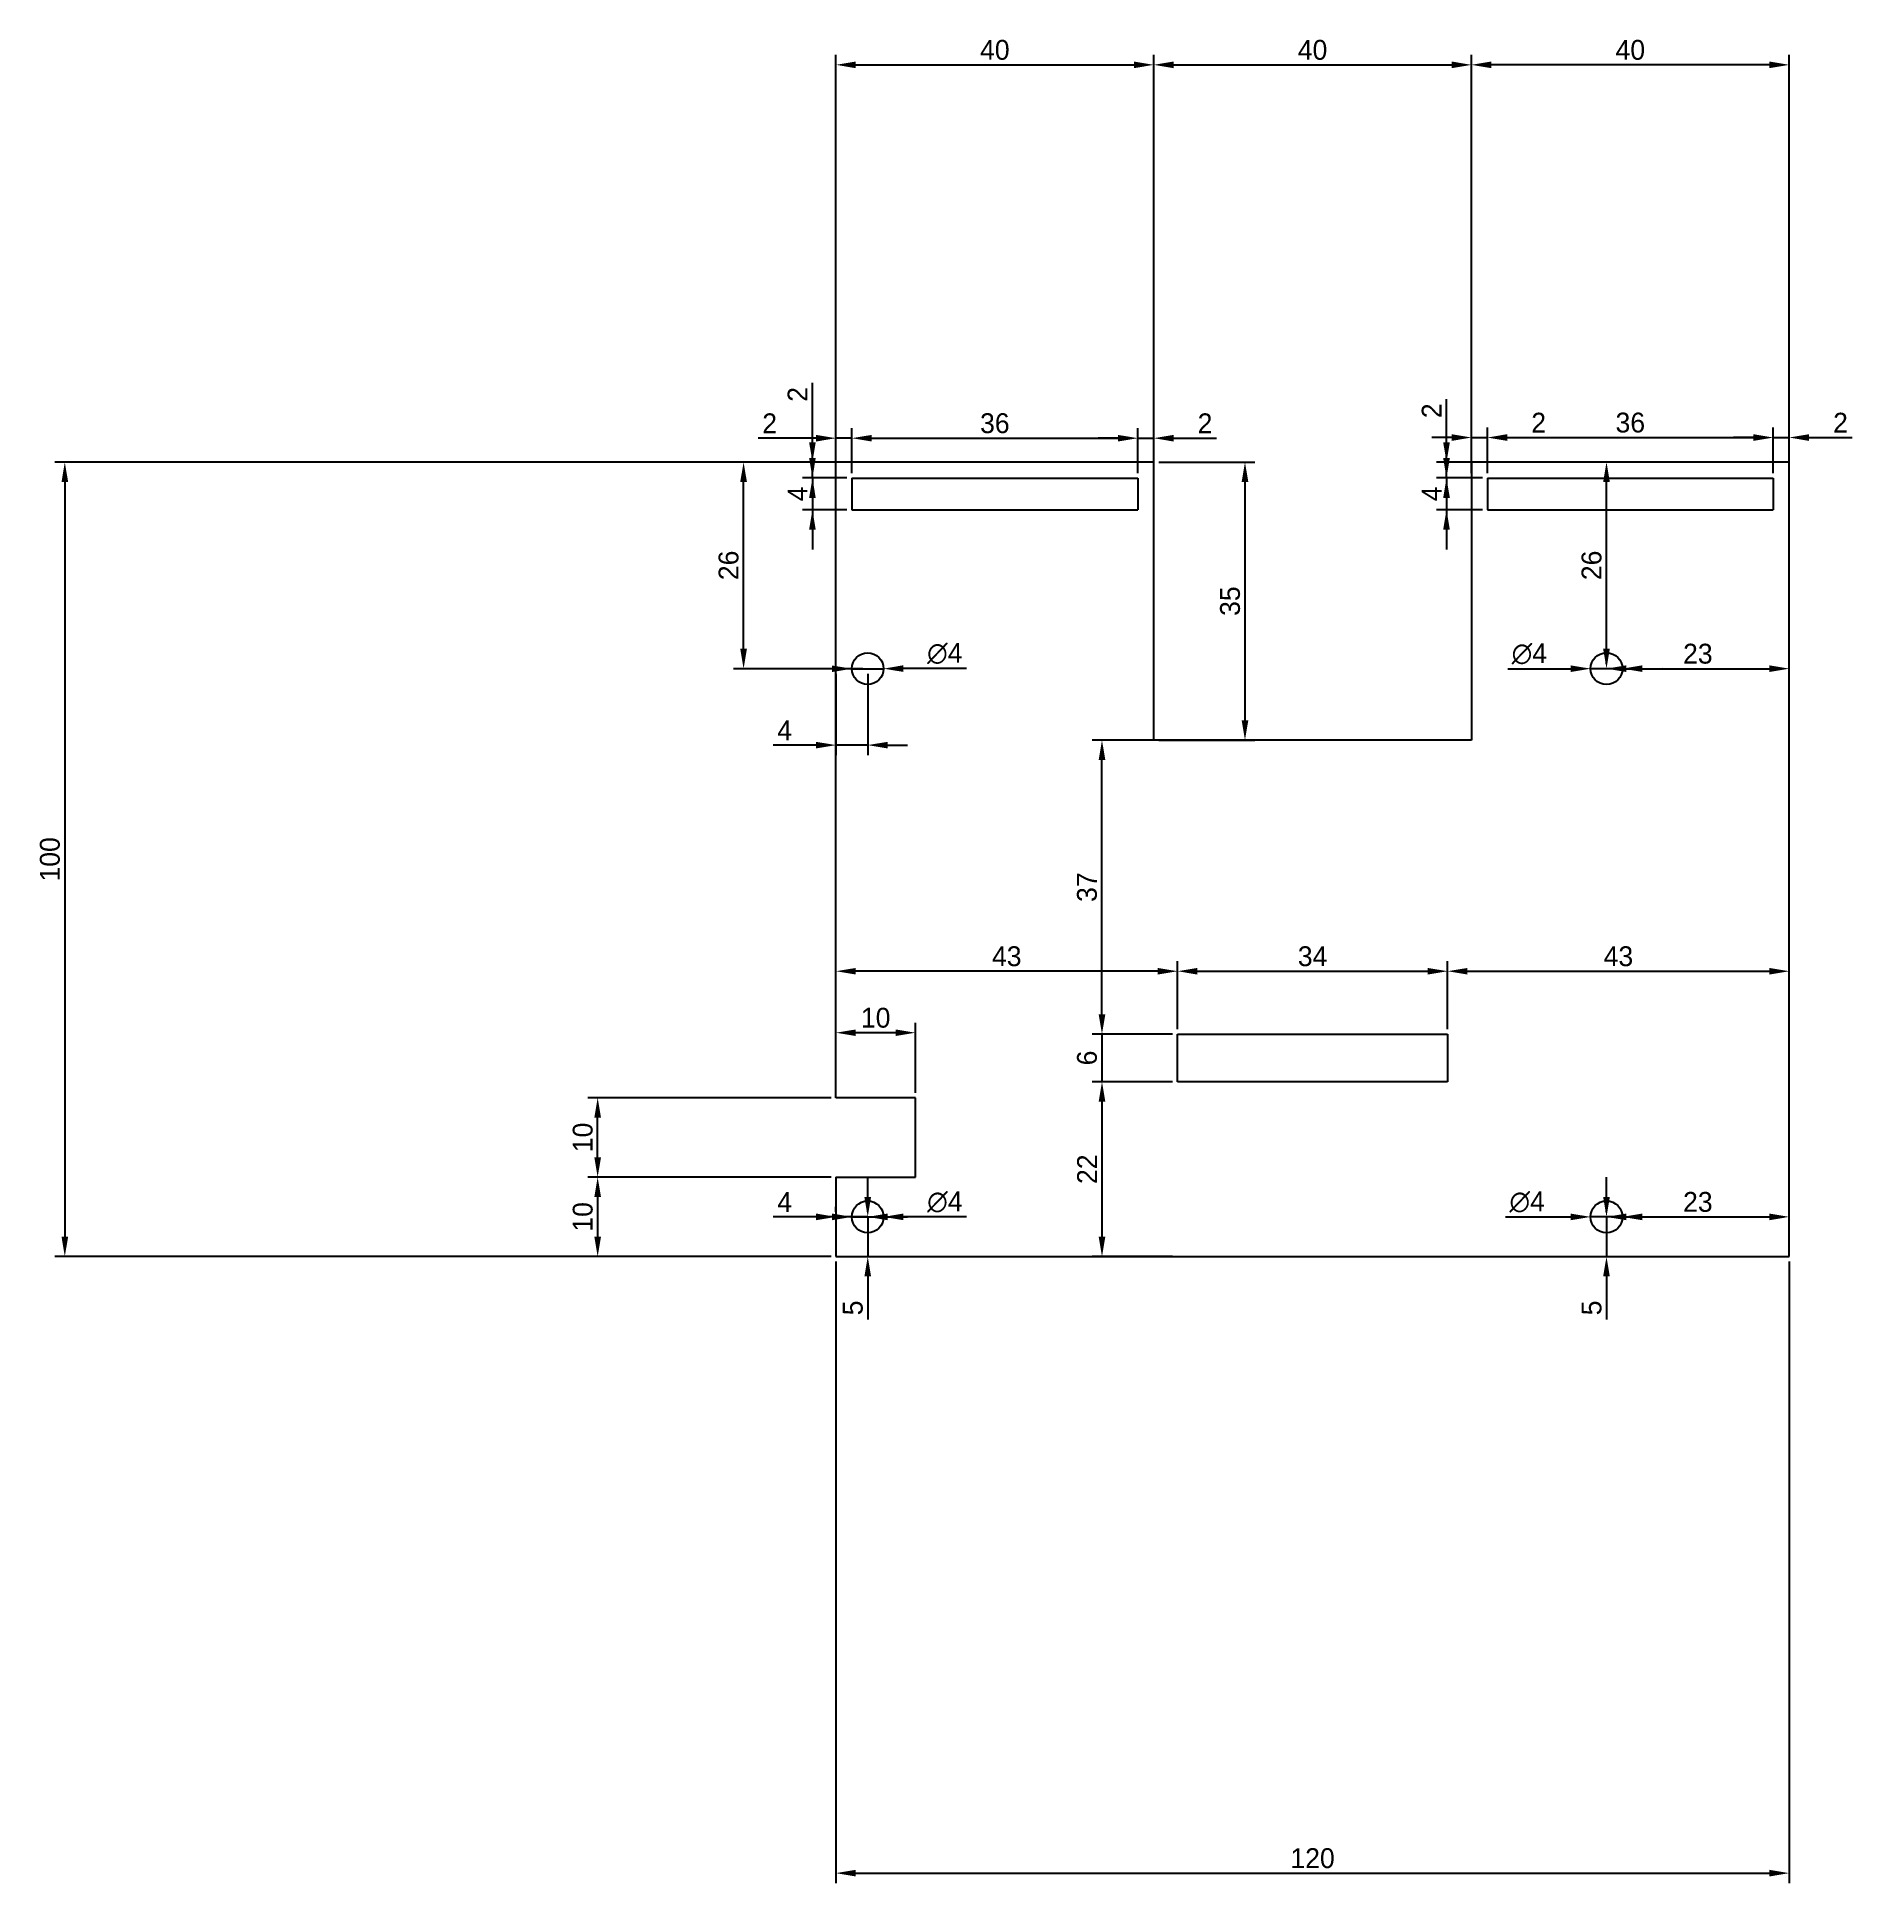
# Model space of a CAD drawing. Header units: millimetres. Extents: x 1441 to 1670, y 737 to 970.
import ezdxf

# ---------------------------------------------------------------- set-up
doc = ezdxf.new("R2010")
doc.units = ezdxf.units.MM
doc.layers.get('Defpoints').update_dxf_attribs({"color": 4})
doc.dimstyles.new('ISO-25', dxfattribs={"dimtxt": 2.5, "dimasz": 2.5, "dimexe": 1.25, "dimexo": 0.625, "dimtad": 1, "dimtxsty": 'Standard', "dimcen": 2.5, "dimadec": 0, "dimazin": 0, "dimtfac": 1, "dimtmove": 0, "dimatfit": 3, "dimfxl": 1, "dimarcsym": 0})

# ---------------------------------------------------------------- blocks, each defined once
blk = doc.blocks.new('*D13')
at = {"layer": 'Defpoints', "color": 0, "lineweight": -2, "transparency": 16777216}
for p, q in [((1541.27, 915.99), (1443.56, 915.99)), ((1444.81, 913.49), (1444.81, 818.49)), ((1541.27, 815.99), (1443.56, 815.99))]:
    blk.add_line(p, q, dxfattribs=at)
at = {"layer": 'Defpoints', "color": 0, "transparency": 16777216}
for p in [(1541.89, 915.99), (1444.81, 815.99), (1541.89, 815.99)]:
    blk.add_point(p, dxfattribs=at)
for points in [[(1444.4, 913.49), (1445.23, 913.49), (1444.81, 915.99)], [(1444.4, 818.49), (1445.23, 818.49), (1444.81, 815.99)]]:
    blk.add_solid(points, dxfattribs=at)
at = {"layer": 'Defpoints', "color": 0, "transparency": 16777216, "insert": (1442.94, 865.99), "char_height": 2.5, "attachment_point": 5, "rotation": 90}
blk.add_mtext('100', dxfattribs=at)
blk = doc.blocks.new('*D14')
at = {"layer": 'Defpoints', "color": 0, "lineweight": -2, "transparency": 16777216}
for p, q in [((1541.89, 815.36), (1541.89, 737.14)), ((1661.89, 815.36), (1661.89, 737.14)), ((1544.39, 738.39), (1659.39, 738.39))]:
    blk.add_line(p, q, dxfattribs=at)
at = {"layer": 'Defpoints', "color": 0, "transparency": 16777216}
for p in [(1541.89, 815.99), (1661.89, 815.99), (1661.89, 738.39)]:
    blk.add_point(p, dxfattribs=at)
for points in [[(1544.39, 738.81), (1544.39, 737.97), (1541.89, 738.39)], [(1659.39, 738.81), (1659.39, 737.97), (1661.89, 738.39)]]:
    blk.add_solid(points, dxfattribs=at)
at = {"layer": 'Defpoints', "color": 0, "transparency": 16777216, "insert": (1601.89, 740.26), "char_height": 2.5, "attachment_point": 5}
blk.add_mtext('120', dxfattribs=at)
blk = doc.blocks.new('*D23')
at = {"layer": 'Defpoints', "color": 0, "lineweight": -2, "transparency": 16777216}
for p, q in [((1541.89, 916.61), (1541.89, 967.24)), ((1581.89, 916.61), (1581.89, 967.24)), ((1544.39, 965.99), (1579.39, 965.99))]:
    blk.add_line(p, q, dxfattribs=at)
at = {"layer": 'Defpoints', "color": 0, "transparency": 16777216}
for p in [(1581.89, 965.99), (1541.89, 915.99), (1581.89, 915.99)]:
    blk.add_point(p, dxfattribs=at)
for points in [[(1544.39, 966.41), (1544.39, 965.57), (1541.89, 965.99)], [(1579.39, 966.41), (1579.39, 965.57), (1581.89, 965.99)]]:
    blk.add_solid(points, dxfattribs=at)
at = {"layer": 'Defpoints', "color": 0, "transparency": 16777216, "insert": (1561.89, 967.86), "char_height": 2.5, "attachment_point": 5}
blk.add_mtext('40', dxfattribs=at)
blk = doc.blocks.new('*D24')
at = {"layer": 'Defpoints', "color": 0, "lineweight": -2, "transparency": 16777216}
for p, q in [((1581.89, 916.61), (1581.89, 967.24)), ((1621.89, 916.61), (1621.89, 967.24)), ((1584.39, 965.99), (1619.39, 965.99))]:
    blk.add_line(p, q, dxfattribs=at)
at = {"layer": 'Defpoints', "color": 0, "transparency": 16777216}
for p in [(1621.89, 965.99), (1581.89, 915.99), (1621.89, 915.99)]:
    blk.add_point(p, dxfattribs=at)
for points in [[(1584.39, 966.41), (1584.39, 965.57), (1581.89, 965.99)], [(1619.39, 966.41), (1619.39, 965.57), (1621.89, 965.99)]]:
    blk.add_solid(points, dxfattribs=at)
at = {"layer": 'Defpoints', "color": 0, "transparency": 16777216, "insert": (1601.89, 967.86), "char_height": 2.5, "attachment_point": 5}
blk.add_mtext('40', dxfattribs=at)
blk = doc.blocks.new('*D25')
at = {"layer": 'Defpoints', "color": 0, "lineweight": -2, "transparency": 16777216}
for p, q in [((1621.89, 916.61), (1621.89, 967.24)), ((1661.89, 916.61), (1661.89, 967.24)), ((1659.39, 965.99), (1624.39, 965.99))]:
    blk.add_line(p, q, dxfattribs=at)
at = {"layer": 'Defpoints', "color": 0, "transparency": 16777216}
for p in [(1621.89, 965.99), (1621.89, 915.99), (1661.89, 915.99)]:
    blk.add_point(p, dxfattribs=at)
for points in [[(1624.39, 966.41), (1624.39, 965.57), (1621.89, 965.99)], [(1659.39, 966.41), (1659.39, 965.57), (1661.89, 965.99)]]:
    blk.add_solid(points, dxfattribs=at)
at = {"layer": 'Defpoints', "color": 0, "transparency": 16777216, "insert": (1641.89, 967.86), "char_height": 2.5, "attachment_point": 5}
blk.add_mtext('40', dxfattribs=at)
blk = doc.blocks.new('*D26')
at = {"layer": 'Defpoints', "color": 0, "lineweight": -2, "transparency": 16777216}
for p, q in [((1582.52, 915.99), (1594.63, 915.99)), ((1593.38, 913.49), (1593.38, 883.49)), ((1582.52, 880.99), (1594.63, 880.99))]:
    blk.add_line(p, q, dxfattribs=at)
at = {"layer": 'Defpoints', "color": 0, "transparency": 16777216}
for p in [(1581.89, 915.99), (1581.89, 880.99), (1593.38, 880.99)]:
    blk.add_point(p, dxfattribs=at)
for points in [[(1592.96, 913.49), (1593.8, 913.49), (1593.38, 915.99)], [(1592.96, 883.49), (1593.8, 883.49), (1593.38, 880.99)]]:
    blk.add_solid(points, dxfattribs=at)
at = {"layer": 'Defpoints', "color": 0, "transparency": 16777216, "insert": (1591.51, 898.49), "char_height": 2.5, "attachment_point": 5, "rotation": 90}
blk.add_mtext('35', dxfattribs=at)
blk = doc.blocks.new('*D27')
at = {"layer": 'Defpoints', "color": 0, "lineweight": -2, "transparency": 16777216}
for p, q in [((1538.93, 918.49), (1538.93, 925.97)), ((1543.27, 915.99), (1537.68, 915.99)), ((1538.93, 913.99), (1538.93, 915.99)), ((1543.27, 913.99), (1537.68, 913.99)), ((1538.93, 911.49), (1538.93, 908.99))]:
    blk.add_line(p, q, dxfattribs=at)
at = {"layer": 'Defpoints', "color": 0, "transparency": 16777216}
for p in [(1538.93, 915.99), (1543.89, 915.99), (1543.89, 913.99)]:
    blk.add_point(p, dxfattribs=at)
for points in [[(1538.51, 918.49), (1539.34, 918.49), (1538.93, 915.99)], [(1538.51, 911.49), (1539.34, 911.49), (1538.93, 913.99)]]:
    blk.add_solid(points, dxfattribs=at)
at = {"layer": 'Defpoints', "color": 0, "transparency": 16777216, "insert": (1537.05, 924.51), "char_height": 2.5, "attachment_point": 5, "rotation": 90}
blk.add_mtext('2', dxfattribs=at)
blk = doc.blocks.new('*D28')
at = {"layer": 'Defpoints', "color": 0, "lineweight": -2, "transparency": 16777216}
for p, q in [((1541.89, 914.61), (1541.89, 920.25)), ((1543.89, 914.61), (1543.89, 920.25)), ((1539.39, 919), (1532.09, 919)), ((1543.89, 919), (1541.89, 919)), ((1546.39, 919), (1548.89, 919))]:
    blk.add_line(p, q, dxfattribs=at)
at = {"layer": 'Defpoints', "color": 0, "transparency": 16777216}
for p in [(1541.89, 919), (1541.89, 913.99), (1543.89, 913.99)]:
    blk.add_point(p, dxfattribs=at)
for points in [[(1539.39, 919.41), (1539.39, 918.58), (1541.89, 919)], [(1546.39, 919.41), (1546.39, 918.58), (1543.89, 919)]]:
    blk.add_solid(points, dxfattribs=at)
at = {"layer": 'Defpoints', "color": 0, "transparency": 16777216, "insert": (1533.54, 920.87), "char_height": 2.5, "attachment_point": 5}
blk.add_mtext('2', dxfattribs=at)
blk = doc.blocks.new('*D29')
at = {"layer": 'Defpoints', "color": 0, "lineweight": -2, "transparency": 16777216}
for p, q in [((1543.89, 914.61), (1543.89, 920.25)), ((1579.89, 914.61), (1579.89, 920.25)), ((1546.39, 919), (1577.39, 919))]:
    blk.add_line(p, q, dxfattribs=at)
at = {"layer": 'Defpoints', "color": 0, "transparency": 16777216}
for p in [(1579.89, 919), (1543.89, 913.99), (1579.89, 913.99)]:
    blk.add_point(p, dxfattribs=at)
for points in [[(1546.39, 919.41), (1546.39, 918.58), (1543.89, 919)], [(1577.39, 919.41), (1577.39, 918.58), (1579.89, 919)]]:
    blk.add_solid(points, dxfattribs=at)
at = {"layer": 'Defpoints', "color": 0, "transparency": 16777216, "insert": (1561.89, 920.87), "char_height": 2.5, "attachment_point": 5}
blk.add_mtext('36', dxfattribs=at)
blk = doc.blocks.new('*D30')
at = {"layer": 'Defpoints', "color": 0, "lineweight": -2, "transparency": 16777216}
for p, q in [((1579.89, 914.61), (1579.89, 920.25)), ((1581.89, 914.61), (1581.89, 920.25)), ((1577.39, 919), (1574.89, 919)), ((1579.89, 919), (1581.89, 919)), ((1584.39, 919), (1589.81, 919))]:
    blk.add_line(p, q, dxfattribs=at)
at = {"layer": 'Defpoints', "color": 0, "transparency": 16777216}
for p in [(1581.89, 919), (1579.89, 913.99), (1581.89, 913.99)]:
    blk.add_point(p, dxfattribs=at)
for points in [[(1577.39, 919.41), (1577.39, 918.58), (1579.89, 919)], [(1584.39, 919.41), (1584.39, 918.58), (1581.89, 919)]]:
    blk.add_solid(points, dxfattribs=at)
at = {"layer": 'Defpoints', "color": 0, "transparency": 16777216, "insert": (1588.35, 920.87), "char_height": 2.5, "attachment_point": 5}
blk.add_mtext('2', dxfattribs=at)
blk = doc.blocks.new('*D31')
at = {"layer": 'Defpoints', "color": 0, "lineweight": -2, "transparency": 16777216}
for p, q in [((1538.93, 916.49), (1538.93, 918.99)), ((1543.27, 913.99), (1537.68, 913.99)), ((1538.93, 913.99), (1538.93, 909.99)), ((1543.27, 909.99), (1537.68, 909.99)), ((1538.93, 907.49), (1538.93, 904.99))]:
    blk.add_line(p, q, dxfattribs=at)
at = {"layer": 'Defpoints', "color": 0, "transparency": 16777216}
for p in [(1543.89, 913.99), (1538.93, 909.99), (1543.89, 909.99)]:
    blk.add_point(p, dxfattribs=at)
for points in [[(1538.51, 916.49), (1539.34, 916.49), (1538.93, 913.99)], [(1538.51, 907.49), (1539.34, 907.49), (1538.93, 909.99)]]:
    blk.add_solid(points, dxfattribs=at)
at = {"layer": 'Defpoints', "color": 0, "transparency": 16777216, "insert": (1537.05, 911.99), "char_height": 2.5, "attachment_point": 5, "rotation": 90}
blk.add_mtext('4', dxfattribs=at)
blk = doc.blocks.new('*D32')
at = {"layer": 'Defpoints', "color": 0, "lineweight": -2, "transparency": 16777216}
for p, q in [((1541.27, 825.99), (1510.64, 825.99)), ((1511.89, 823.49), (1511.89, 818.49)), ((1541.27, 815.99), (1510.64, 815.99))]:
    blk.add_line(p, q, dxfattribs=at)
at = {"layer": 'Defpoints', "color": 0, "transparency": 16777216}
for p in [(1541.89, 825.99), (1511.89, 815.99), (1541.89, 815.99)]:
    blk.add_point(p, dxfattribs=at)
for points in [[(1511.47, 823.49), (1512.31, 823.49), (1511.89, 825.99)], [(1511.47, 818.49), (1512.31, 818.49), (1511.89, 815.99)]]:
    blk.add_solid(points, dxfattribs=at)
at = {"layer": 'Defpoints', "color": 0, "transparency": 16777216, "insert": (1510.02, 820.99), "char_height": 2.5, "attachment_point": 5, "rotation": 90}
blk.add_mtext('10', dxfattribs=at)
blk = doc.blocks.new('*D33')
at = {"layer": 'Defpoints', "color": 0, "lineweight": -2, "transparency": 16777216}
for p, q in [((1541.27, 835.99), (1510.64, 835.99)), ((1511.89, 828.49), (1511.89, 833.49)), ((1541.27, 825.99), (1510.64, 825.99))]:
    blk.add_line(p, q, dxfattribs=at)
at = {"layer": 'Defpoints', "color": 0, "transparency": 16777216}
for p in [(1511.89, 835.99), (1541.89, 835.99), (1541.89, 825.99)]:
    blk.add_point(p, dxfattribs=at)
for points in [[(1511.47, 833.49), (1512.31, 833.49), (1511.89, 835.99)], [(1511.47, 828.49), (1512.31, 828.49), (1511.89, 825.99)]]:
    blk.add_solid(points, dxfattribs=at)
at = {"layer": 'Defpoints', "color": 0, "transparency": 16777216, "insert": (1510.02, 830.99), "char_height": 2.5, "attachment_point": 5, "rotation": 90}
blk.add_mtext('10', dxfattribs=at)
blk = doc.blocks.new('*D34')
at = {"layer": 'Defpoints', "color": 0, "lineweight": -2, "transparency": 16777216}
for p, q in [((1541.89, 836.61), (1541.89, 845.42)), ((1549.39, 844.17), (1544.39, 844.17)), ((1551.89, 836.61), (1551.89, 845.42))]:
    blk.add_line(p, q, dxfattribs=at)
at = {"layer": 'Defpoints', "color": 0, "transparency": 16777216}
for p in [(1541.89, 844.17), (1541.89, 835.99), (1551.89, 835.99)]:
    blk.add_point(p, dxfattribs=at)
for points in [[(1544.39, 844.58), (1544.39, 843.75), (1541.89, 844.17)], [(1549.39, 844.58), (1549.39, 843.75), (1551.89, 844.17)]]:
    blk.add_solid(points, dxfattribs=at)
at = {"layer": 'Defpoints', "color": 0, "transparency": 16777216, "insert": (1546.89, 846.04), "char_height": 2.5, "attachment_point": 5}
blk.add_mtext('10', dxfattribs=at)
blk = doc.blocks.new('*D35')
at = {"layer": 'Defpoints', "color": 0, "lineweight": -2, "transparency": 16777216}
for p, q in [((1541.89, 844.61), (1541.89, 853.16)), ((1584.89, 844.61), (1584.89, 853.16)), ((1582.39, 851.91), (1544.39, 851.91))]:
    blk.add_line(p, q, dxfattribs=at)
at = {"layer": 'Defpoints', "color": 0, "transparency": 16777216}
for p in [(1541.89, 851.91), (1541.89, 843.99), (1584.89, 843.99)]:
    blk.add_point(p, dxfattribs=at)
for points in [[(1544.39, 852.32), (1544.39, 851.49), (1541.89, 851.91)], [(1582.39, 852.32), (1582.39, 851.49), (1584.89, 851.91)]]:
    blk.add_solid(points, dxfattribs=at)
at = {"layer": 'Defpoints', "color": 0, "transparency": 16777216, "insert": (1563.39, 853.78), "char_height": 2.5, "attachment_point": 5}
blk.add_mtext('43', dxfattribs=at)
blk = doc.blocks.new('*D36')
at = {"layer": 'Defpoints', "color": 0, "lineweight": -2, "transparency": 16777216}
for p, q in [((1584.89, 844.61), (1584.89, 853.16)), ((1618.89, 844.61), (1618.89, 853.16)), ((1587.39, 851.91), (1616.39, 851.91))]:
    blk.add_line(p, q, dxfattribs=at)
at = {"layer": 'Defpoints', "color": 0, "transparency": 16777216}
for p in [(1618.89, 851.91), (1584.89, 843.99), (1618.89, 843.99)]:
    blk.add_point(p, dxfattribs=at)
for points in [[(1587.39, 852.32), (1587.39, 851.49), (1584.89, 851.91)], [(1616.39, 852.32), (1616.39, 851.49), (1618.89, 851.91)]]:
    blk.add_solid(points, dxfattribs=at)
at = {"layer": 'Defpoints', "color": 0, "transparency": 16777216, "insert": (1601.89, 853.78), "char_height": 2.5, "attachment_point": 5}
blk.add_mtext('34', dxfattribs=at)
blk = doc.blocks.new('*D37')
at = {"layer": 'Defpoints', "color": 0, "lineweight": -2, "transparency": 16777216}
for p, q in [((1618.89, 844.61), (1618.89, 853.16)), ((1661.89, 844.61), (1661.89, 853.16)), ((1621.39, 851.91), (1659.39, 851.91))]:
    blk.add_line(p, q, dxfattribs=at)
at = {"layer": 'Defpoints', "color": 0, "transparency": 16777216}
for p in [(1661.89, 851.91), (1618.89, 843.99), (1661.89, 843.99)]:
    blk.add_point(p, dxfattribs=at)
for points in [[(1621.39, 852.32), (1621.39, 851.49), (1618.89, 851.91)], [(1659.39, 852.32), (1659.39, 851.49), (1661.89, 851.91)]]:
    blk.add_solid(points, dxfattribs=at)
at = {"layer": 'Defpoints', "color": 0, "transparency": 16777216, "insert": (1640.39, 853.78), "char_height": 2.5, "attachment_point": 5}
blk.add_mtext('43', dxfattribs=at)
blk = doc.blocks.new('*D38')
at = {"layer": 'Defpoints', "color": 0, "lineweight": -2, "transparency": 16777216}
for p, q in [((1575.38, 846.49), (1575.38, 848.99)), ((1584.27, 843.99), (1574.13, 843.99)), ((1575.38, 843.99), (1575.38, 837.99)), ((1584.27, 837.99), (1574.13, 837.99)), ((1575.38, 835.49), (1575.38, 832.99))]:
    blk.add_line(p, q, dxfattribs=at)
at = {"layer": 'Defpoints', "color": 0, "transparency": 16777216}
for p in [(1584.89, 843.99), (1575.38, 837.99), (1584.89, 837.99)]:
    blk.add_point(p, dxfattribs=at)
for points in [[(1574.96, 846.49), (1575.8, 846.49), (1575.38, 843.99)], [(1574.96, 835.49), (1575.8, 835.49), (1575.38, 837.99)]]:
    blk.add_solid(points, dxfattribs=at)
at = {"layer": 'Defpoints', "color": 0, "transparency": 16777216, "insert": (1573.5, 840.99), "char_height": 2.5, "attachment_point": 5, "rotation": 90}
blk.add_mtext('6', dxfattribs=at)
blk = doc.blocks.new('*D39')
at = {"layer": 'Defpoints', "color": 0, "lineweight": -2, "transparency": 16777216}
for p, q in [((1584.27, 837.99), (1574.13, 837.99)), ((1575.38, 835.49), (1575.38, 818.49)), ((1584.27, 815.99), (1574.13, 815.99))]:
    blk.add_line(p, q, dxfattribs=at)
at = {"layer": 'Defpoints', "color": 0, "transparency": 16777216}
for p in [(1584.89, 837.99), (1575.38, 815.99), (1584.89, 815.99)]:
    blk.add_point(p, dxfattribs=at)
for points in [[(1574.96, 835.49), (1575.8, 835.49), (1575.38, 837.99)], [(1574.96, 818.49), (1575.8, 818.49), (1575.38, 815.99)]]:
    blk.add_solid(points, dxfattribs=at)
at = {"layer": 'Defpoints', "color": 0, "transparency": 16777216, "insert": (1573.5, 826.99), "char_height": 2.5, "attachment_point": 5, "rotation": 90}
blk.add_mtext('22', dxfattribs=at)
blk = doc.blocks.new('*D40')
at = {"layer": 'Defpoints', "color": 0, "lineweight": -2, "transparency": 16777216}
for p, q in [((1584.27, 880.99), (1574.13, 880.99)), ((1575.38, 846.49), (1575.38, 878.49)), ((1584.27, 843.99), (1574.13, 843.99))]:
    blk.add_line(p, q, dxfattribs=at)
at = {"layer": 'Defpoints', "color": 0, "transparency": 16777216}
for p in [(1575.38, 880.99), (1584.89, 880.99), (1584.89, 843.99)]:
    blk.add_point(p, dxfattribs=at)
for points in [[(1574.96, 878.49), (1575.8, 878.49), (1575.38, 880.99)], [(1574.96, 846.49), (1575.8, 846.49), (1575.38, 843.99)]]:
    blk.add_solid(points, dxfattribs=at)
at = {"layer": 'Defpoints', "color": 0, "transparency": 16777216, "insert": (1573.5, 862.49), "char_height": 2.5, "attachment_point": 5, "rotation": 90}
blk.add_mtext('37', dxfattribs=at)
blk = doc.blocks.new('*D41')
at = {"layer": 'Defpoints', "color": 0, "lineweight": -2, "transparency": 16777216}
for p, q in [((1539.39, 820.99), (1533.97, 820.99)), ((1541.89, 821.61), (1541.89, 822.24)), ((1545.89, 820.99), (1541.89, 820.99)), ((1545.89, 821.61), (1545.89, 822.24)), ((1548.39, 820.99), (1550.89, 820.99))]:
    blk.add_line(p, q, dxfattribs=at)
at = {"layer": 'Defpoints', "color": 0, "transparency": 16777216}
for p in [(1541.89, 820.99), (1541.89, 820.99), (1545.89, 820.99)]:
    blk.add_point(p, dxfattribs=at)
for points in [[(1539.39, 821.41), (1539.39, 820.57), (1541.89, 820.99)], [(1548.39, 821.41), (1548.39, 820.57), (1545.89, 820.99)]]:
    blk.add_solid(points, dxfattribs=at)
at = {"layer": 'Defpoints', "color": 0, "transparency": 16777216, "insert": (1535.43, 822.86), "char_height": 2.5, "attachment_point": 5}
blk.add_mtext('4', dxfattribs=at)
blk = doc.blocks.new('*D42')
at = {"layer": 'Defpoints', "color": 0, "lineweight": -2, "transparency": 16777216}
for p, q in [((1545.89, 823.49), (1545.89, 825.99)), ((1545.89, 820.99), (1545.89, 815.99)), ((1546.52, 820.99), (1547.14, 820.99)), ((1546.52, 815.99), (1547.14, 815.99)), ((1545.89, 813.49), (1545.89, 808.07))]:
    blk.add_line(p, q, dxfattribs=at)
at = {"layer": 'Defpoints', "color": 0, "transparency": 16777216}
for p in [(1545.89, 820.99), (1545.89, 815.99), (1545.89, 815.99)]:
    blk.add_point(p, dxfattribs=at)
for points in [[(1545.47, 823.49), (1546.31, 823.49), (1545.89, 820.99)], [(1545.47, 813.49), (1546.31, 813.49), (1545.89, 815.99)]]:
    blk.add_solid(points, dxfattribs=at)
at = {"layer": 'Defpoints', "color": 0, "transparency": 16777216, "insert": (1544.02, 809.53), "char_height": 2.5, "attachment_point": 5, "rotation": 90}
blk.add_mtext('5', dxfattribs=at)
blk = doc.blocks.new('*D43')
at = {"layer": 'Defpoints', "color": 0, "lineweight": -2, "transparency": 16777216}
for p, q in [((1541.89, 889.36), (1541.89, 879.12)), ((1545.89, 889.36), (1545.89, 879.12)), ((1539.39, 880.37), (1533.97, 880.37)), ((1545.89, 880.37), (1541.89, 880.37)), ((1548.39, 880.37), (1550.89, 880.37))]:
    blk.add_line(p, q, dxfattribs=at)
at = {"layer": 'Defpoints', "color": 0, "transparency": 16777216}
for p in [(1541.89, 889.99), (1545.89, 889.99), (1541.89, 880.37)]:
    blk.add_point(p, dxfattribs=at)
for points in [[(1539.39, 880.78), (1539.39, 879.95), (1541.89, 880.37)], [(1548.39, 880.78), (1548.39, 879.95), (1545.89, 880.37)]]:
    blk.add_solid(points, dxfattribs=at)
at = {"layer": 'Defpoints', "color": 0, "transparency": 16777216, "insert": (1535.43, 882.24), "char_height": 2.5, "attachment_point": 5}
blk.add_mtext('4', dxfattribs=at)
blk = doc.blocks.new('*D44')
at = {"layer": 'Defpoints', "color": 0, "lineweight": -2, "transparency": 16777216}
for p, q in [((1545.27, 915.99), (1529.01, 915.99)), ((1530.26, 892.49), (1530.26, 913.49)), ((1545.27, 889.99), (1529.01, 889.99))]:
    blk.add_line(p, q, dxfattribs=at)
at = {"layer": 'Defpoints', "color": 0, "transparency": 16777216}
for p in [(1530.26, 915.99), (1545.89, 915.99), (1545.89, 889.99)]:
    blk.add_point(p, dxfattribs=at)
for points in [[(1529.84, 913.49), (1530.68, 913.49), (1530.26, 915.99)], [(1529.84, 892.49), (1530.68, 892.49), (1530.26, 889.99)]]:
    blk.add_solid(points, dxfattribs=at)
at = {"layer": 'Defpoints', "color": 0, "transparency": 16777216, "insert": (1528.38, 902.99), "char_height": 2.5, "attachment_point": 5, "rotation": 90}
blk.add_mtext('26', dxfattribs=at)
blk = doc.blocks.new('*D45')
at = {"layer": 'Defpoints', "color": 0, "lineweight": -2, "transparency": 16777216}
for p, q in [((1638.89, 821.61), (1638.89, 822.24)), ((1641.39, 820.99), (1659.39, 820.99)), ((1661.89, 821.61), (1661.89, 822.24))]:
    blk.add_line(p, q, dxfattribs=at)
at = {"layer": 'Defpoints', "color": 0, "transparency": 16777216}
for p in [(1638.89, 820.99), (1661.89, 820.99), (1661.89, 820.99)]:
    blk.add_point(p, dxfattribs=at)
for points in [[(1641.39, 821.41), (1641.39, 820.57), (1638.89, 820.99)], [(1659.39, 821.41), (1659.39, 820.57), (1661.89, 820.99)]]:
    blk.add_solid(points, dxfattribs=at)
at = {"layer": 'Defpoints', "color": 0, "transparency": 16777216, "insert": (1650.39, 822.86), "char_height": 2.5, "attachment_point": 5}
blk.add_mtext('23', dxfattribs=at)
blk = doc.blocks.new('*D46')
at = {"layer": 'Defpoints', "color": 0, "lineweight": -2, "transparency": 16777216}
for p, q in [((1638.89, 823.49), (1638.89, 825.99)), ((1638.89, 820.99), (1638.89, 815.99)), ((1639.52, 820.99), (1640.14, 820.99)), ((1639.52, 815.99), (1640.14, 815.99)), ((1638.89, 813.49), (1638.89, 808.07))]:
    blk.add_line(p, q, dxfattribs=at)
at = {"layer": 'Defpoints', "color": 0, "transparency": 16777216}
for p in [(1638.89, 820.99), (1638.89, 815.99), (1638.89, 815.99)]:
    blk.add_point(p, dxfattribs=at)
for points in [[(1638.47, 823.49), (1639.31, 823.49), (1638.89, 820.99)], [(1638.47, 813.49), (1639.31, 813.49), (1638.89, 815.99)]]:
    blk.add_solid(points, dxfattribs=at)
at = {"layer": 'Defpoints', "color": 0, "transparency": 16777216, "insert": (1637.02, 809.53), "char_height": 2.5, "attachment_point": 5, "rotation": 90}
blk.add_mtext('5', dxfattribs=at)
blk = doc.blocks.new('*D47')
at = {"layer": 'Defpoints', "color": 0, "lineweight": -2, "transparency": 16777216}
for p, q in [((1638.89, 890.61), (1638.89, 891.24)), ((1641.39, 889.99), (1659.39, 889.99)), ((1661.89, 890.61), (1661.89, 891.24))]:
    blk.add_line(p, q, dxfattribs=at)
at = {"layer": 'Defpoints', "color": 0, "transparency": 16777216}
for p in [(1638.89, 889.99), (1661.89, 889.99), (1661.89, 889.99)]:
    blk.add_point(p, dxfattribs=at)
for points in [[(1641.39, 890.41), (1641.39, 889.57), (1638.89, 889.99)], [(1659.39, 890.41), (1659.39, 889.57), (1661.89, 889.99)]]:
    blk.add_solid(points, dxfattribs=at)
at = {"layer": 'Defpoints', "color": 0, "transparency": 16777216, "insert": (1650.39, 891.86), "char_height": 2.5, "attachment_point": 5}
blk.add_mtext('23', dxfattribs=at)
blk = doc.blocks.new('*D48')
at = {"layer": 'Defpoints', "color": 0, "lineweight": -2, "transparency": 16777216}
for p, q in [((1638.27, 915.99), (1637.64, 915.99)), ((1638.89, 892.49), (1638.89, 913.49)), ((1638.27, 889.99), (1637.64, 889.99))]:
    blk.add_line(p, q, dxfattribs=at)
at = {"layer": 'Defpoints', "color": 0, "transparency": 16777216}
for p in [(1638.89, 915.99), (1638.89, 915.99), (1638.89, 889.99)]:
    blk.add_point(p, dxfattribs=at)
for points in [[(1638.47, 913.49), (1639.31, 913.49), (1638.89, 915.99)], [(1638.47, 892.49), (1639.31, 892.49), (1638.89, 889.99)]]:
    blk.add_solid(points, dxfattribs=at)
at = {"layer": 'Defpoints', "color": 0, "transparency": 16777216, "insert": (1637.02, 902.99), "char_height": 2.5, "attachment_point": 5, "rotation": 90}
blk.add_mtext('26', dxfattribs=at)
blk = doc.blocks.new('*D49')
at = {"layer": 'Defpoints', "color": 0, "lineweight": -2, "transparency": 16777216}
for p, q in [((1626.19, 820.99), (1634.39, 820.99)), ((1640.89, 820.99), (1636.89, 820.99)), ((1643.39, 820.99), (1645.89, 820.99))]:
    blk.add_line(p, q, dxfattribs=at)
at = {"layer": 'Defpoints', "color": 0, "transparency": 16777216}
for p in [(1636.89, 820.99), (1640.89, 820.99)]:
    blk.add_point(p, dxfattribs=at)
for points in [[(1634.39, 821.4), (1634.39, 820.57), (1636.89, 820.99)], [(1643.39, 821.41), (1643.39, 820.57), (1640.89, 820.99)]]:
    blk.add_solid(points, dxfattribs=at)
at = {"layer": 'Defpoints', "color": 0, "transparency": 16777216, "insert": (1628.9, 822.86), "char_height": 2.5, "attachment_point": 5, "rotation": 0.0085}
blk.add_mtext('∅4', dxfattribs=at)
blk = doc.blocks.new('*D50')
at = {"layer": 'Defpoints', "color": 0, "lineweight": -2, "transparency": 16777216}
for p, q in [((1541.39, 820.99), (1538.89, 820.99)), ((1543.89, 820.99), (1547.89, 820.99)), ((1558.31, 820.99), (1550.39, 820.99))]:
    blk.add_line(p, q, dxfattribs=at)
at = {"layer": 'Defpoints', "color": 0, "transparency": 16777216}
for p in [(1543.89, 820.99), (1547.89, 820.99)]:
    blk.add_point(p, dxfattribs=at)
for points in [[(1541.39, 821.41), (1541.39, 820.57), (1543.89, 820.99)], [(1550.39, 821.41), (1550.39, 820.57), (1547.89, 820.99)]]:
    blk.add_solid(points, dxfattribs=at)
at = {"layer": 'Defpoints', "color": 0, "transparency": 16777216, "insert": (1555.6, 822.86), "char_height": 2.5, "attachment_point": 5}
blk.add_mtext('∅4', dxfattribs=at)
blk = doc.blocks.new('*D51')
at = {"layer": 'Defpoints', "color": 0, "lineweight": -2, "transparency": 16777216}
for p, q in [((1626.47, 889.97), (1634.39, 889.98)), ((1640.89, 889.99), (1636.89, 889.99)), ((1643.39, 889.99), (1645.89, 890))]:
    blk.add_line(p, q, dxfattribs=at)
at = {"layer": 'Defpoints', "color": 0, "transparency": 16777216}
for p in [(1636.89, 889.99), (1640.89, 889.99)]:
    blk.add_point(p, dxfattribs=at)
for points in [[(1634.39, 890.4), (1634.39, 889.57), (1636.89, 889.99)], [(1643.39, 890.41), (1643.39, 889.58), (1640.89, 889.99)]]:
    blk.add_solid(points, dxfattribs=at)
at = {"layer": 'Defpoints', "color": 0, "transparency": 16777216, "insert": (1629.18, 891.85), "char_height": 2.5, "attachment_point": 5, "rotation": 0.0645}
blk.add_mtext('∅4', dxfattribs=at)
blk = doc.blocks.new('*D52')
at = {"layer": 'Defpoints', "color": 0, "lineweight": -2, "transparency": 16777216}
for p, q in [((1541.39, 889.98), (1538.89, 889.97)), ((1543.89, 889.98), (1547.89, 889.99)), ((1558.31, 890.02), (1550.39, 890))]:
    blk.add_line(p, q, dxfattribs=at)
at = {"layer": 'Defpoints', "color": 0, "transparency": 16777216}
for p in [(1543.89, 889.98), (1547.89, 889.99)]:
    blk.add_point(p, dxfattribs=at)
for points in [[(1541.39, 890.39), (1541.39, 889.56), (1543.89, 889.98)], [(1550.39, 890.42), (1550.39, 889.58), (1547.89, 889.99)]]:
    blk.add_solid(points, dxfattribs=at)
at = {"layer": 'Defpoints', "color": 0, "transparency": 16777216, "insert": (1555.59, 891.89), "char_height": 2.5, "attachment_point": 5, "rotation": 0.1515}
blk.add_mtext('∅4', dxfattribs=at)
blk = doc.blocks.new('*D53')
at = {"layer": 'Defpoints', "color": 0, "lineweight": -2, "transparency": 16777216}
for p, q in [((1621.89, 914.61), (1621.89, 920.33)), ((1623.89, 914.61), (1623.89, 920.33)), ((1619.39, 919.08), (1616.89, 919.08)), ((1621.89, 919.08), (1623.89, 919.08)), ((1626.39, 919.08), (1631.81, 919.08))]:
    blk.add_line(p, q, dxfattribs=at)
at = {"layer": 'Defpoints', "color": 0, "transparency": 16777216}
for p in [(1621.89, 919.08), (1621.89, 913.99), (1623.89, 913.99)]:
    blk.add_point(p, dxfattribs=at)
for points in [[(1619.39, 919.5), (1619.39, 918.66), (1621.89, 919.08)], [(1626.39, 919.5), (1626.39, 918.66), (1623.89, 919.08)]]:
    blk.add_solid(points, dxfattribs=at)
at = {"layer": 'Defpoints', "color": 0, "transparency": 16777216, "insert": (1630.35, 920.95), "char_height": 2.5, "attachment_point": 5}
blk.add_mtext('2', dxfattribs=at)
blk = doc.blocks.new('*D54')
at = {"layer": 'Defpoints', "color": 0, "lineweight": -2, "transparency": 16777216}
for p, q in [((1618.75, 918.49), (1618.75, 923.91)), ((1623.27, 915.99), (1617.5, 915.99)), ((1618.75, 913.99), (1618.75, 915.99)), ((1623.27, 913.99), (1617.5, 913.99)), ((1618.75, 911.49), (1618.75, 908.99))]:
    blk.add_line(p, q, dxfattribs=at)
at = {"layer": 'Defpoints', "color": 0, "transparency": 16777216}
for p in [(1618.75, 915.99), (1623.89, 915.99), (1623.89, 913.99)]:
    blk.add_point(p, dxfattribs=at)
for points in [[(1618.33, 918.49), (1619.17, 918.49), (1618.75, 915.99)], [(1618.33, 911.49), (1619.17, 911.49), (1618.75, 913.99)]]:
    blk.add_solid(points, dxfattribs=at)
at = {"layer": 'Defpoints', "color": 0, "transparency": 16777216, "insert": (1616.88, 922.45), "char_height": 2.5, "attachment_point": 5, "rotation": 90}
blk.add_mtext('2', dxfattribs=at)
blk = doc.blocks.new('*D55')
at = {"layer": 'Defpoints', "color": 0, "lineweight": -2, "transparency": 16777216}
for p, q in [((1618.75, 916.49), (1618.75, 918.99)), ((1623.27, 913.99), (1617.5, 913.99)), ((1618.75, 913.99), (1618.75, 909.99)), ((1623.27, 909.99), (1617.5, 909.99)), ((1618.75, 907.49), (1618.75, 904.99))]:
    blk.add_line(p, q, dxfattribs=at)
at = {"layer": 'Defpoints', "color": 0, "transparency": 16777216}
for p in [(1623.89, 913.99), (1618.75, 909.99), (1623.89, 909.99)]:
    blk.add_point(p, dxfattribs=at)
for points in [[(1618.33, 916.49), (1619.17, 916.49), (1618.75, 913.99)], [(1618.33, 907.49), (1619.17, 907.49), (1618.75, 909.99)]]:
    blk.add_solid(points, dxfattribs=at)
at = {"layer": 'Defpoints', "color": 0, "transparency": 16777216, "insert": (1616.88, 911.99), "char_height": 2.5, "attachment_point": 5, "rotation": 90}
blk.add_mtext('4', dxfattribs=at)
blk = doc.blocks.new('*D56')
at = {"layer": 'Defpoints', "color": 0, "lineweight": -2, "transparency": 16777216}
for p, q in [((1623.89, 914.61), (1623.89, 920.33)), ((1659.89, 914.61), (1659.89, 920.33)), ((1626.39, 919.08), (1657.39, 919.08))]:
    blk.add_line(p, q, dxfattribs=at)
at = {"layer": 'Defpoints', "color": 0, "transparency": 16777216}
for p in [(1659.89, 919.08), (1623.89, 913.99), (1659.89, 913.99)]:
    blk.add_point(p, dxfattribs=at)
for points in [[(1626.39, 919.5), (1626.39, 918.66), (1623.89, 919.08)], [(1657.39, 919.5), (1657.39, 918.66), (1659.89, 919.08)]]:
    blk.add_solid(points, dxfattribs=at)
at = {"layer": 'Defpoints', "color": 0, "transparency": 16777216, "insert": (1641.89, 920.95), "char_height": 2.5, "attachment_point": 5}
blk.add_mtext('36', dxfattribs=at)
blk = doc.blocks.new('*D57')
at = {"layer": 'Defpoints', "color": 0, "lineweight": -2, "transparency": 16777216}
for p, q in [((1659.89, 914.61), (1659.89, 920.33)), ((1661.89, 914.61), (1661.89, 920.33)), ((1657.39, 919.08), (1654.89, 919.08)), ((1659.89, 919.08), (1661.89, 919.08)), ((1664.39, 919.08), (1669.81, 919.08))]:
    blk.add_line(p, q, dxfattribs=at)
at = {"layer": 'Defpoints', "color": 0, "transparency": 16777216}
for p in [(1661.89, 919.08), (1659.89, 913.99), (1661.89, 913.99)]:
    blk.add_point(p, dxfattribs=at)
for points in [[(1657.39, 919.5), (1657.39, 918.66), (1659.89, 919.08)], [(1664.39, 919.5), (1664.39, 918.66), (1661.89, 919.08)]]:
    blk.add_solid(points, dxfattribs=at)
at = {"layer": 'Defpoints', "color": 0, "transparency": 16777216, "insert": (1668.35, 920.95), "char_height": 2.5, "attachment_point": 5}
blk.add_mtext('2', dxfattribs=at)

msp = doc.modelspace()

# ---------------------------------------------------------------- linework, layer by layer
for p, q in [((1541.891, 835.988), (1541.891, 915.988)), ((1581.891, 915.988), (1541.891, 915.988)), ((1581.891, 880.988), (1581.891, 915.988)), ((1661.891, 915.988), (1621.891, 915.988)), ((1621.891, 915.988), (1621.891, 880.988)), ((1661.891, 815.988), (1661.891, 915.988)), ((1543.891, 913.988), (1579.891, 913.988)), ((1543.891, 913.988), (1543.891, 909.988)), ((1579.891, 913.988), (1579.891, 909.988)), ((1623.891, 913.988), (1659.891, 913.988)), ((1623.891, 913.988), (1623.891, 909.988)), ((1659.891, 913.988), (1659.891, 909.988)), ((1543.891, 909.988), (1579.891, 909.988)), ((1623.891, 909.988), (1659.891, 909.988)), ((1621.891, 880.988), (1581.891, 880.988)), ((1584.891, 837.988), (1584.891, 843.988)), ((1584.891, 843.988), (1618.891, 843.988)), ((1618.891, 843.988), (1618.891, 837.988)), ((1618.891, 837.988), (1584.891, 837.988)), ((1551.891, 835.988), (1541.891, 835.988)), ((1551.891, 825.988), (1551.891, 835.988)), ((1541.891, 825.988), (1551.891, 825.988)), ((1541.891, 825.988), (1541.891, 815.988)), ((1541.891, 815.988), (1661.891, 815.988)), ((1541.891, 815.988), (1545.891, 815.988))]:
    msp.add_line(p, q)
for centre in [(1545.891, 889.988), (1638.891, 889.988), (1545.891, 820.988), (1638.891, 820.988)]:
    msp.add_circle(centre, 2)

# ---------------------------------------------------------------- dimensions: what is measured, and where the dimension line sits
at = {"layer": 'Defpoints'}
for p1, p2, distance, picture, middle in [((1541.891, 915.988), (1581.891, 915.988), 50, '*D23', (1561.891, 967.863)), ((1581.891, 915.988), (1621.891, 915.988), 50, '*D24', (1601.891, 967.863)), ((1661.891, 915.988), (1621.891, 915.988), -50, '*D25', (1641.891, 967.863)), ((1543.891, 913.988), (1579.891, 913.988), 5.008, '*D29', (1561.891, 920.872)), ((1579.891, 913.988), (1581.891, 913.988), 5.008, '*D30', (1588.349, 920.872)), ((1623.891, 913.988), (1659.891, 913.988), 5.091, '*D56', (1641.891, 920.955)), ((1659.891, 913.988), (1661.891, 913.988), 5.091, '*D57', (1668.349, 920.955)), ((1543.891, 913.988), (1543.891, 909.988), -4.963, '*D31', (1537.053, 911.988)), ((1623.891, 913.988), (1623.891, 909.988), -5.14, '*D55', (1616.876, 911.988)), ((1541.891, 915.988), (1541.891, 815.988), -97.076, '*D13', (1442.94, 865.988)), ((1545.891, 889.988), (1545.891, 915.988), 15.631, '*D44', (1528.385, 902.988)), ((1638.891, 889.988), (1638.891, 915.988), 0, '*D48', (1637.016, 902.988)), ((1638.891, 889.988), (1661.891, 889.988), 0, '*D47', (1650.391, 891.863)), ((1584.891, 843.988), (1584.891, 880.988), 9.512, '*D40', (1573.504, 862.488)), ((1584.891, 843.988), (1541.891, 843.988), -7.919, '*D35', (1563.391, 853.783)), ((1584.891, 843.988), (1618.891, 843.988), 7.919, '*D36', (1601.891, 853.783)), ((1618.891, 843.988), (1661.891, 843.988), 7.919, '*D37', (1640.391, 853.783)), ((1584.891, 843.988), (1584.891, 837.988), -9.512, '*D38', (1573.504, 840.988)), ((1584.891, 837.988), (1584.891, 815.988), -9.512, '*D39', (1573.504, 826.988)), ((1541.891, 825.988), (1541.891, 835.988), 30, '*D33', (1510.016, 830.988)), ((1541.891, 825.988), (1541.891, 815.988), -30, '*D32', (1510.016, 820.988)), ((1638.891, 820.988), (1661.891, 820.988), 0, '*D45', (1650.391, 822.863)), ((1541.891, 815.988), (1661.891, 815.988), -77.599, '*D14', (1601.891, 740.265))]:
    dim = msp.add_aligned_dim(p1=p1, p2=p2, distance=distance, dimstyle='ISO-25', dxfattribs=at)
    dim.commit()
    dim.dimension.update_dxf_attribs({"geometry": picture, "text_midpoint": middle})
for base, p1, p2, angle, picture, middle in [((1538.928, 915.988), (1543.891, 913.988), (1543.891, 915.988), 90, '*D27', (1538.928, 924.513)), ((1541.891, 918.997), (1543.891, 913.988), (1541.891, 913.988), 180, '*D28', (1533.544, 918.997)), ((1618.751, 915.988), (1623.891, 913.988), (1623.891, 915.988), 90, '*D54', (1618.751, 922.447)), ((1621.891, 919.08), (1623.891, 913.988), (1621.891, 913.988), 180, '*D53', (1630.349, 919.08)), ((1593.381, 880.988), (1581.891, 915.988), (1581.891, 880.988), 270, '*D26', (1593.381, 898.488)), ((1541.891, 880.365), (1545.891, 889.988), (1541.891, 889.988), 180, '*D43', (1535.432, 880.365)), ((1541.891, 844.167), (1551.891, 835.988), (1541.891, 835.988), 180, '*D34', (1546.891, 844.167)), ((1545.891, 815.988), (1545.891, 820.988), (1545.891, 815.988), 270, '*D42', (1545.891, 809.53)), ((1638.891, 815.988), (1638.891, 820.988), (1638.891, 815.988), 270, '*D46', (1638.891, 809.53)), ((1541.891, 820.988), (1545.891, 820.988), (1541.891, 820.988), 180, '*D41', (1535.432, 820.988))]:
    dim = msp.add_linear_dim(base=base, p1=p1, p2=p2, angle=angle, dimstyle='ISO-25', dxfattribs=at)
    dim.commit()
    dim.dimension.update_dxf_attribs({"geometry": picture, "text_midpoint": middle, "dimtype": 161})
for p1, p2, picture, middle in [((1543.891, 889.983), (1547.891, 889.994), '*D52', (1555.594, 891.889)), ((1640.891, 889.991), (1636.891, 889.986), '*D51', (1629.18, 891.853)), ((1543.891, 820.988), (1547.891, 820.988), '*D50', (1555.599, 822.863))]:
    dim = msp.add_diameter_dim_2p(p1=p1, p2=p2, dimstyle='ISO-25', dxfattribs=at)
    dim.commit()
    dim.dimension.update_dxf_attribs({"geometry": picture, "text_midpoint": middle})
dim = msp.add_diameter_dim_2p(p1=(1640.891, 820.989), p2=(1636.891, 820.988), dimstyle='ISO-25', dxfattribs=at)
dim.commit()
dim.dimension.update_dxf_attribs({"geometry": '*D49', "text_midpoint": (1628.898, 820.987), "dimtype": 163})

doc.saveas('drawing.dxf')
